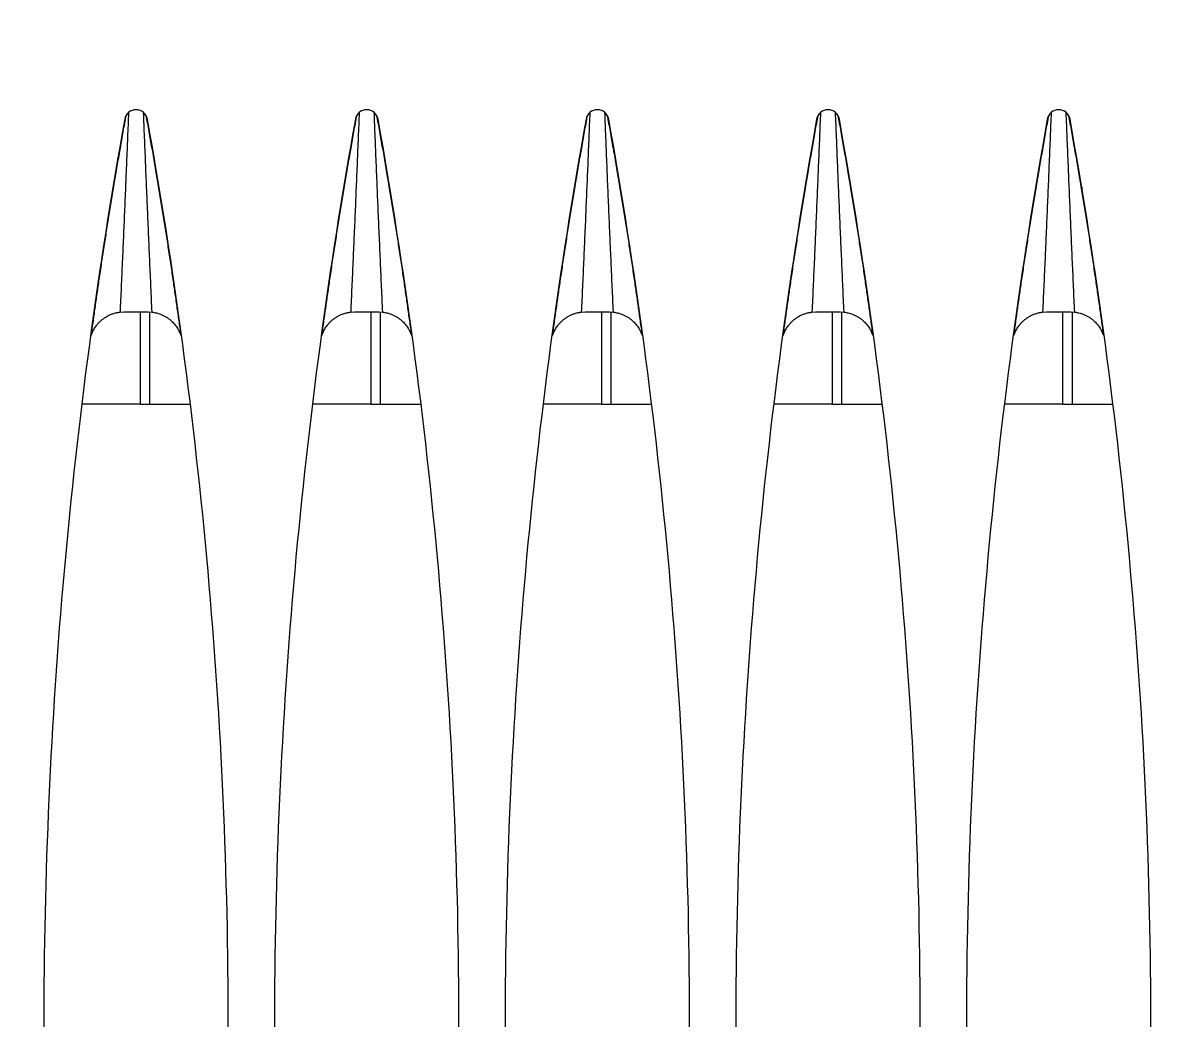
# Model space of a CAD drawing. Header units: metres. Extents: x -101133.8 to -101066.7, y -24899.3 to -24824.7.
# Drawn here: x -101102.78103 to -101102.73113, y -24837.0803 to -24837.03678 of the extents above; entities that cross this region are included whole.
import ezdxf

# ---------------------------------------------------------------- set-up
doc = ezdxf.new("R2010")
doc.units = ezdxf.units.M
doc.header["$LTSCALE"] = 0.2
doc.header["$PDSIZE"] = -5
doc.layers.add('CMT-COTATION DIVERS', color=1, linetype='Continuous')
doc.layers.add('CMT-CVC-MATERIEL', color=30, linetype='Continuous')
doc.styles.get("Standard").update_dxf_attribs({"font": 'arial.ttf'})
doc.dimstyles.get("Standard").update_dxf_attribs({"dimtxt": 0.18, "dimasz": 0.18, "dimexe": 0.18, "dimexo": 0.0625, "dimgap": 0.09, "dimtad": 0, "dimtih": 1, "dimtoh": 1, "dimdec": 4, "dimzin": 0, "dimdsep": 46, "dimtxsty": 'Standard', "dimcen": 0.09, "dimadec": 0, "dimazin": 0, "dimtfac": 1, "dimtdec": 4, "dimtofl": 0, "dimtmove": 0, "dimatfit": 3, "dimfxl": 1, "dimtolj": 1, "dimtzin": 0, "dimarcsym": 0})

# ---------------------------------------------------------------- blocks, each defined once
blk = doc.blocks.new('Cassette 600x600')
at = {"linetype": 'Continuous', "lineweight": 13}
for p, q in [((-20116.73, 232.832), (-20116.73, 235.361)), ((-20112.23, 234.73), (-20112.23, 234.764)), ((-20112.74, 233.7), (-20112.73, 233.527)), ((-20105.73, 233.702), (-20105.73, 233.736)), ((-20112.73, 232.832), (-20116.73, 232.832)), ((-20116.73, 232.832), (-20116.73, 232.421)), ((-20116.73, 232.421), (-20116.73, 230.649)), ((-20112.733, 232.421), (-20116.73, 232.421)), ((-20112.73, 232.483), (-20112.74, 232.31)), ((-20105.73, 232.274), (-20105.73, 232.308)), ((-20112.23, 231.246), (-20112.23, 231.28)), ((-20116.73, 222.832), (-20116.73, 225.361)), ((-20112.23, 224.73), (-20112.23, 224.764)), ((-20112.74, 223.7), (-20112.73, 223.527)), ((-20106.73, 223.87), (-20106.73, 223.907)), ((-20105.73, 223.702), (-20105.73, 223.736)), ((-20112.73, 222.832), (-20116.73, 222.832)), ((-20116.73, 222.832), (-20116.73, 222.421)), ((-20116.73, 222.421), (-20116.73, 220.649)), ((-20112.733, 222.421), (-20116.73, 222.421)), ((-20112.73, 222.483), (-20112.74, 222.31)), ((-20106.73, 222.103), (-20106.73, 222.14)), ((-20105.73, 222.274), (-20105.73, 222.308)), ((-20112.23, 221.246), (-20112.23, 221.28)), ((-20116.73, 212.832), (-20116.73, 215.361)), ((-20112.23, 214.73), (-20112.23, 214.764)), ((-20112.74, 213.7), (-20112.73, 213.527)), ((-20106.73, 213.87), (-20106.73, 213.907)), ((-20105.73, 213.702), (-20105.73, 213.736)), ((-20112.73, 212.832), (-20116.73, 212.832)), ((-20116.73, 212.832), (-20116.73, 212.421)), ((-20116.73, 212.421), (-20116.73, 210.649)), ((-20112.733, 212.421), (-20116.73, 212.421)), ((-20112.73, 212.483), (-20112.74, 212.31)), ((-20106.73, 212.103), (-20106.73, 212.14)), ((-20105.73, 212.274), (-20105.73, 212.308)), ((-20112.23, 211.246), (-20112.23, 211.28)), ((-20116.73, 202.832), (-20116.73, 205.361)), ((-20112.23, 204.73), (-20112.23, 204.764)), ((-20112.74, 203.7), (-20112.73, 203.527)), ((-20105.73, 203.702), (-20105.73, 203.736)), ((-20112.73, 202.832), (-20116.73, 202.832)), ((-20116.73, 202.832), (-20116.73, 202.421)), ((-20116.73, 202.421), (-20116.73, 200.649)), ((-20112.733, 202.421), (-20116.73, 202.421)), ((-20112.73, 202.483), (-20112.74, 202.31)), ((-20105.73, 202.274), (-20105.73, 202.308)), ((-20112.23, 201.246), (-20112.23, 201.28)), ((-20116.73, 192.832), (-20116.73, 195.361)), ((-20112.23, 194.73), (-20112.23, 194.764)), ((-20112.74, 193.7), (-20112.73, 193.527)), ((-20105.73, 193.702), (-20105.73, 193.736)), ((-20112.73, 192.832), (-20116.73, 192.832)), ((-20116.73, 192.832), (-20116.73, 192.421)), ((-20116.73, 192.421), (-20116.73, 190.649)), ((-20112.733, 192.421), (-20116.73, 192.421)), ((-20112.73, 192.483), (-20112.74, 192.31)), ((-20105.73, 192.274), (-20105.73, 192.308)), ((-20107.316, 192.005), (-20107.537, 192.005)), ((-20112.23, 191.246), (-20112.23, 191.28))]:
    blk.add_line(p, q, dxfattribs=at)
for centre, radius, start, end in [((-20143.73, 14.505), 222.5, 79.81251, 90), ((-20104.465, 233.005), 0.5, 280.1875, 79.8125), ((-20143.73, 451.505), 222.5, 270, 280.18749), ((-20143.73, 4.505), 222.5, 79.81251, 90), ((-20104.465, 223.005), 0.5, 280.1875, 79.8125), ((-20143.73, 441.505), 222.5, 270, 280.18749), ((-20143.73, -5.495), 222.5, 79.81251, 90), ((-20104.465, 213.005), 0.5, 280.1875, 79.8125), ((-20143.73, 431.505), 222.5, 270, 280.18749), ((-20143.73, -15.495), 222.5, 79.81251, 90), ((-20104.465, 203.005), 0.5, 280.1875, 79.8125), ((-20143.73, 421.505), 222.5, 270, 280.18749), ((-20143.73, -25.495), 222.5, 79.81251, 90), ((-20104.465, 193.005), 0.5, 280.1875, 79.8125), ((-20143.73, 411.505), 222.5, 270, 280.18749)]:
    blk.add_arc(centre, radius, start, end, dxfattribs=at)
for points, knots in [([(-20113.74, 234.945), (-20113.732, 234.942), (-20113.724, 234.939), (-20113.717, 234.936), (-20113.709, 234.934), (-20113.701, 234.931), (-20113.693, 234.928), (-20113.685, 234.925), (-20113.677, 234.921), (-20113.669, 234.918), (-20113.662, 234.916), (-20113.655, 234.913), (-20113.646, 234.909), (-20113.623, 234.9), (-20113.589, 234.884), (-20113.558, 234.869), (-20113.528, 234.854), (-20113.502, 234.84), (-20113.475, 234.824), (-20113.448, 234.808), (-20113.421, 234.791), (-20113.397, 234.775), (-20113.372, 234.759), (-20113.351, 234.744), (-20113.322, 234.722), (-20113.294, 234.7), (-20113.258, 234.67), (-20113.226, 234.642), (-20113.194, 234.614), (-20113.167, 234.586), (-20113.139, 234.557), (-20113.112, 234.528), (-20113.085, 234.497), (-20113.061, 234.468), (-20113.038, 234.439), (-20113.018, 234.412), (-20112.992, 234.375), (-20112.967, 234.338), (-20112.937, 234.29), (-20112.911, 234.244), (-20112.886, 234.197), (-20112.865, 234.153), (-20112.846, 234.109), (-20112.827, 234.064), (-20112.811, 234.02), (-20112.796, 233.971), (-20112.781, 233.922), (-20112.768, 233.868), (-20112.761, 233.833), (-20112.759, 233.82), (-20112.757, 233.81), (-20112.755, 233.799), (-20112.753, 233.789), (-20112.751, 233.777), (-20112.75, 233.766), (-20112.748, 233.755), (-20112.746, 233.744), (-20112.745, 233.733), (-20112.743, 233.722), (-20112.741, 233.711), (-20112.74, 233.7)], [0, 0, 0, 0, 1, 1, 1, 2, 2, 2, 3, 3, 3, 4, 4, 4, 5, 5, 5, 6, 6, 6, 7, 7, 7, 8, 8, 8, 9, 9, 9, 10, 10, 10, 11, 11, 11, 12, 12, 12, 13, 13, 13, 14, 14, 14, 15, 15, 15, 16, 16, 16, 17, 17, 17, 18, 18, 18, 19, 19, 19, 20, 20, 20, 20]), ([(-20113.74, 234.945), (-20113.531, 234.916), (-20113.322, 234.887), (-20113.113, 234.857), (-20112.904, 234.828), (-20112.695, 234.799), (-20112.485, 234.769), (-20112.275, 234.739), (-20112.064, 234.709), (-20111.858, 234.679), (-20111.652, 234.65), (-20111.452, 234.621), (-20111.231, 234.588), (-20111.009, 234.555), (-20110.766, 234.519), (-20110.529, 234.483), (-20110.292, 234.447), (-20110.06, 234.412), (-20109.828, 234.376), (-20109.595, 234.34), (-20109.361, 234.303), (-20109.127, 234.266), (-20108.893, 234.229), (-20108.659, 234.192), (-20108.426, 234.154), (-20108.193, 234.117), (-20107.96, 234.079), (-20107.726, 234.04), (-20107.492, 234.002), (-20107.256, 233.963), (-20107.026, 233.924), (-20106.796, 233.886), (-20106.571, 233.848), (-20106.326, 233.806), (-20106.081, 233.764), (-20105.816, 233.718), (-20105.627, 233.685), (-20105.483, 233.66), (-20105.383, 233.642), (-20105.271, 233.622), (-20105.16, 233.602), (-20105.036, 233.581), (-20104.916, 233.559), (-20104.795, 233.538), (-20104.678, 233.517), (-20104.56, 233.496), (-20104.442, 233.475), (-20104.323, 233.453), (-20104.205, 233.432)], [0, 0, 0, 0, 1, 1, 1, 2, 2, 2, 3, 3, 3, 4, 4, 4, 5, 5, 5, 6, 6, 6, 7, 7, 7, 8, 8, 8, 9, 9, 9, 10, 10, 10, 11, 11, 11, 12, 12, 12, 13, 13, 13, 14, 14, 14, 15, 15, 15, 16, 16, 16, 16]), ([(-20104.086, 233.331), (-20104.446, 233.346), (-20104.806, 233.36), (-20105.166, 233.375), (-20105.527, 233.39), (-20105.887, 233.404), (-20106.247, 233.419), (-20106.608, 233.434), (-20106.968, 233.449), (-20107.328, 233.464), (-20107.688, 233.479), (-20108.049, 233.494), (-20108.409, 233.509), (-20108.77, 233.524), (-20109.131, 233.54), (-20109.492, 233.556), (-20109.853, 233.571), (-20110.213, 233.587), (-20110.574, 233.603), (-20110.935, 233.619), (-20111.296, 233.635), (-20111.657, 233.651), (-20112.018, 233.668), (-20112.379, 233.684), (-20112.74, 233.7)], [0, 0, 0, 0, 1, 1, 1, 2, 2, 2, 3, 3, 3, 4, 4, 4, 5, 5, 5, 6, 6, 6, 7, 7, 7, 8, 8, 8, 8]), ([(-20112.73, 233.527), (-20112.73, 233.507), (-20112.73, 233.487), (-20112.73, 233.466), (-20112.73, 233.446), (-20112.73, 233.425), (-20112.73, 233.404), (-20112.73, 233.383), (-20112.73, 233.363), (-20112.73, 233.341), (-20112.73, 233.32), (-20112.73, 233.299), (-20112.73, 233.277), (-20112.73, 233.255), (-20112.73, 233.233), (-20112.73, 233.211), (-20112.73, 233.189), (-20112.73, 233.166), (-20112.73, 233.143), (-20112.73, 233.121), (-20112.73, 233.098), (-20112.73, 233.075), (-20112.73, 233.052), (-20112.73, 233.029), (-20112.73, 233.006), (-20112.73, 232.983), (-20112.73, 232.96), (-20112.73, 232.937), (-20112.73, 232.914), (-20112.73, 232.891), (-20112.73, 232.868), (-20112.73, 232.845), (-20112.73, 232.823), (-20112.73, 232.8), (-20112.73, 232.778), (-20112.73, 232.756), (-20112.73, 232.734), (-20112.73, 232.712), (-20112.73, 232.691), (-20112.73, 232.67), (-20112.73, 232.648), (-20112.73, 232.627), (-20112.73, 232.607), (-20112.73, 232.586), (-20112.73, 232.565), (-20112.73, 232.544), (-20112.73, 232.524), (-20112.73, 232.503), (-20112.73, 232.483)], [0, 0, 0, 0, 1, 1, 1, 2, 2, 2, 3, 3, 3, 4, 4, 4, 5, 5, 5, 6, 6, 6, 7, 7, 7, 8, 8, 8, 9, 9, 9, 10, 10, 10, 11, 11, 11, 12, 12, 12, 13, 13, 13, 14, 14, 14, 15, 15, 15, 16, 16, 16, 16]), ([(-20104.205, 232.578), (-20104.323, 232.557), (-20104.442, 232.536), (-20104.56, 232.515), (-20104.678, 232.493), (-20104.795, 232.473), (-20104.916, 232.451), (-20105.036, 232.43), (-20105.16, 232.408), (-20105.271, 232.388), (-20105.383, 232.368), (-20105.483, 232.351), (-20105.627, 232.325), (-20105.816, 232.292), (-20106.081, 232.246), (-20106.326, 232.204), (-20106.571, 232.163), (-20106.796, 232.125), (-20107.026, 232.086), (-20107.256, 232.048), (-20107.492, 232.008), (-20107.726, 231.97), (-20107.96, 231.931), (-20108.193, 231.894), (-20108.426, 231.856), (-20108.659, 231.818), (-20108.893, 231.781), (-20109.127, 231.744), (-20109.361, 231.707), (-20109.595, 231.67), (-20109.828, 231.634), (-20110.06, 231.598), (-20110.292, 231.563), (-20110.529, 231.527), (-20110.766, 231.491), (-20111.009, 231.455), (-20111.231, 231.422), (-20111.452, 231.39), (-20111.652, 231.361), (-20111.858, 231.331), (-20112.064, 231.301), (-20112.275, 231.271), (-20112.485, 231.241), (-20112.695, 231.212), (-20112.904, 231.182), (-20113.113, 231.153), (-20113.322, 231.124), (-20113.531, 231.094), (-20113.74, 231.065)], [0, 0, 0, 0, 1, 1, 1, 2, 2, 2, 3, 3, 3, 4, 4, 4, 5, 5, 5, 6, 6, 6, 7, 7, 7, 8, 8, 8, 9, 9, 9, 10, 10, 10, 11, 11, 11, 12, 12, 12, 13, 13, 13, 14, 14, 14, 15, 15, 15, 16, 16, 16, 16]), ([(-20112.74, 232.31), (-20112.379, 232.327), (-20112.018, 232.343), (-20111.657, 232.359), (-20111.296, 232.375), (-20110.935, 232.391), (-20110.574, 232.407), (-20110.213, 232.423), (-20109.853, 232.439), (-20109.492, 232.454), (-20109.131, 232.47), (-20108.77, 232.486), (-20108.409, 232.501), (-20108.049, 232.516), (-20107.688, 232.532), (-20107.328, 232.547), (-20106.968, 232.562), (-20106.608, 232.577), (-20106.247, 232.591), (-20105.887, 232.606), (-20105.527, 232.621), (-20105.166, 232.635), (-20104.806, 232.65), (-20104.446, 232.664), (-20104.086, 232.679)], [0, 0, 0, 0, 1, 1, 1, 2, 2, 2, 3, 3, 3, 4, 4, 4, 5, 5, 5, 6, 6, 6, 7, 7, 7, 8, 8, 8, 8]), ([(-20112.74, 232.31), (-20112.746, 232.279), (-20112.752, 232.248), (-20112.758, 232.217), (-20112.764, 232.186), (-20112.77, 232.155), (-20112.778, 232.124), (-20112.785, 232.093), (-20112.793, 232.061), (-20112.802, 232.031), (-20112.81, 232.001), (-20112.819, 231.974), (-20112.832, 231.939), (-20112.845, 231.904), (-20112.862, 231.862), (-20112.882, 231.823), (-20112.901, 231.783), (-20112.921, 231.746), (-20112.944, 231.709), (-20112.966, 231.672), (-20112.991, 231.635), (-20113.019, 231.598), (-20113.047, 231.56), (-20113.079, 231.521), (-20113.106, 231.49), (-20113.132, 231.459), (-20113.154, 231.437), (-20113.178, 231.412), (-20113.202, 231.388), (-20113.23, 231.363), (-20113.257, 231.339), (-20113.285, 231.315), (-20113.313, 231.293), (-20113.344, 231.27), (-20113.376, 231.248), (-20113.411, 231.225), (-20113.439, 231.208), (-20113.467, 231.192), (-20113.487, 231.181), (-20113.511, 231.169), (-20113.534, 231.157), (-20113.56, 231.145), (-20113.585, 231.133), (-20113.611, 231.121), (-20113.637, 231.11), (-20113.662, 231.098), (-20113.688, 231.087), (-20113.714, 231.076), (-20113.74, 231.065)], [0, 0, 0, 0, 1, 1, 1, 2, 2, 2, 3, 3, 3, 4, 4, 4, 5, 5, 5, 6, 6, 6, 7, 7, 7, 8, 8, 8, 9, 9, 9, 10, 10, 10, 11, 11, 11, 12, 12, 12, 13, 13, 13, 14, 14, 14, 15, 15, 15, 16, 16, 16, 16]), ([(-20113.74, 224.945), (-20113.732, 224.942), (-20113.724, 224.939), (-20113.717, 224.936), (-20113.709, 224.934), (-20113.701, 224.931), (-20113.693, 224.928), (-20113.685, 224.925), (-20113.677, 224.921), (-20113.669, 224.918), (-20113.662, 224.916), (-20113.655, 224.913), (-20113.646, 224.909), (-20113.623, 224.9), (-20113.589, 224.884), (-20113.558, 224.869), (-20113.528, 224.854), (-20113.502, 224.84), (-20113.475, 224.824), (-20113.448, 224.808), (-20113.421, 224.791), (-20113.397, 224.775), (-20113.372, 224.759), (-20113.351, 224.744), (-20113.322, 224.722), (-20113.294, 224.7), (-20113.258, 224.67), (-20113.226, 224.642), (-20113.194, 224.614), (-20113.167, 224.586), (-20113.139, 224.557), (-20113.112, 224.528), (-20113.085, 224.497), (-20113.061, 224.468), (-20113.038, 224.439), (-20113.018, 224.412), (-20112.992, 224.375), (-20112.967, 224.338), (-20112.937, 224.29), (-20112.911, 224.244), (-20112.886, 224.197), (-20112.865, 224.153), (-20112.846, 224.109), (-20112.827, 224.064), (-20112.811, 224.02), (-20112.796, 223.971), (-20112.781, 223.922), (-20112.768, 223.868), (-20112.761, 223.833), (-20112.759, 223.82), (-20112.757, 223.81), (-20112.755, 223.799), (-20112.753, 223.789), (-20112.751, 223.777), (-20112.75, 223.766), (-20112.748, 223.755), (-20112.746, 223.744), (-20112.745, 223.733), (-20112.743, 223.722), (-20112.741, 223.711), (-20112.74, 223.7)], [0, 0, 0, 0, 1, 1, 1, 2, 2, 2, 3, 3, 3, 4, 4, 4, 5, 5, 5, 6, 6, 6, 7, 7, 7, 8, 8, 8, 9, 9, 9, 10, 10, 10, 11, 11, 11, 12, 12, 12, 13, 13, 13, 14, 14, 14, 15, 15, 15, 16, 16, 16, 17, 17, 17, 18, 18, 18, 19, 19, 19, 20, 20, 20, 20]), ([(-20113.74, 224.945), (-20113.531, 224.916), (-20113.322, 224.887), (-20113.113, 224.857), (-20112.904, 224.828), (-20112.695, 224.799), (-20112.485, 224.769), (-20112.275, 224.739), (-20112.064, 224.709), (-20111.858, 224.679), (-20111.652, 224.65), (-20111.452, 224.621), (-20111.231, 224.588), (-20111.009, 224.555), (-20110.766, 224.519), (-20110.529, 224.483), (-20110.292, 224.447), (-20110.06, 224.412), (-20109.828, 224.376), (-20109.595, 224.34), (-20109.361, 224.303), (-20109.127, 224.266), (-20108.893, 224.229), (-20108.659, 224.192), (-20108.426, 224.154), (-20108.193, 224.117), (-20107.96, 224.079), (-20107.726, 224.04), (-20107.492, 224.002), (-20107.256, 223.963), (-20107.026, 223.924), (-20106.796, 223.886), (-20106.571, 223.848), (-20106.326, 223.806), (-20106.081, 223.764), (-20105.816, 223.718), (-20105.627, 223.685), (-20105.483, 223.66), (-20105.383, 223.642), (-20105.271, 223.622), (-20105.16, 223.602), (-20105.036, 223.581), (-20104.916, 223.559), (-20104.795, 223.538), (-20104.678, 223.517), (-20104.56, 223.496), (-20104.442, 223.475), (-20104.323, 223.453), (-20104.205, 223.432)], [0, 0, 0, 0, 1, 1, 1, 2, 2, 2, 3, 3, 3, 4, 4, 4, 5, 5, 5, 6, 6, 6, 7, 7, 7, 8, 8, 8, 9, 9, 9, 10, 10, 10, 11, 11, 11, 12, 12, 12, 13, 13, 13, 14, 14, 14, 15, 15, 15, 16, 16, 16, 16]), ([(-20104.086, 223.331), (-20104.446, 223.346), (-20104.806, 223.36), (-20105.166, 223.375), (-20105.527, 223.39), (-20105.887, 223.404), (-20106.247, 223.419), (-20106.608, 223.434), (-20106.968, 223.449), (-20107.328, 223.464), (-20107.688, 223.479), (-20108.049, 223.494), (-20108.409, 223.509), (-20108.77, 223.524), (-20109.131, 223.54), (-20109.492, 223.556), (-20109.853, 223.571), (-20110.213, 223.587), (-20110.574, 223.603), (-20110.935, 223.619), (-20111.296, 223.635), (-20111.657, 223.651), (-20112.018, 223.668), (-20112.379, 223.684), (-20112.74, 223.7)], [0, 0, 0, 0, 1, 1, 1, 2, 2, 2, 3, 3, 3, 4, 4, 4, 5, 5, 5, 6, 6, 6, 7, 7, 7, 8, 8, 8, 8]), ([(-20112.73, 223.527), (-20112.73, 223.507), (-20112.73, 223.487), (-20112.73, 223.466), (-20112.73, 223.446), (-20112.73, 223.425), (-20112.73, 223.404), (-20112.73, 223.383), (-20112.73, 223.363), (-20112.73, 223.341), (-20112.73, 223.32), (-20112.73, 223.299), (-20112.73, 223.277), (-20112.73, 223.255), (-20112.73, 223.233), (-20112.73, 223.211), (-20112.73, 223.189), (-20112.73, 223.166), (-20112.73, 223.143), (-20112.73, 223.121), (-20112.73, 223.098), (-20112.73, 223.075), (-20112.73, 223.052), (-20112.73, 223.029), (-20112.73, 223.006), (-20112.73, 222.983), (-20112.73, 222.96), (-20112.73, 222.937), (-20112.73, 222.914), (-20112.73, 222.891), (-20112.73, 222.868), (-20112.73, 222.845), (-20112.73, 222.823), (-20112.73, 222.8), (-20112.73, 222.778), (-20112.73, 222.756), (-20112.73, 222.734), (-20112.73, 222.712), (-20112.73, 222.691), (-20112.73, 222.67), (-20112.73, 222.648), (-20112.73, 222.627), (-20112.73, 222.607), (-20112.73, 222.586), (-20112.73, 222.565), (-20112.73, 222.544), (-20112.73, 222.524), (-20112.73, 222.503), (-20112.73, 222.483)], [0, 0, 0, 0, 1, 1, 1, 2, 2, 2, 3, 3, 3, 4, 4, 4, 5, 5, 5, 6, 6, 6, 7, 7, 7, 8, 8, 8, 9, 9, 9, 10, 10, 10, 11, 11, 11, 12, 12, 12, 13, 13, 13, 14, 14, 14, 15, 15, 15, 16, 16, 16, 16]), ([(-20104.205, 222.578), (-20104.323, 222.557), (-20104.442, 222.536), (-20104.56, 222.515), (-20104.678, 222.493), (-20104.795, 222.473), (-20104.916, 222.451), (-20105.036, 222.43), (-20105.16, 222.408), (-20105.271, 222.388), (-20105.383, 222.368), (-20105.483, 222.351), (-20105.627, 222.325), (-20105.816, 222.292), (-20106.081, 222.246), (-20106.326, 222.204), (-20106.571, 222.163), (-20106.796, 222.125), (-20107.026, 222.086), (-20107.256, 222.048), (-20107.492, 222.008), (-20107.726, 221.97), (-20107.96, 221.931), (-20108.193, 221.894), (-20108.426, 221.856), (-20108.659, 221.818), (-20108.893, 221.781), (-20109.127, 221.744), (-20109.361, 221.707), (-20109.595, 221.67), (-20109.828, 221.634), (-20110.06, 221.598), (-20110.292, 221.563), (-20110.529, 221.527), (-20110.766, 221.491), (-20111.009, 221.455), (-20111.231, 221.422), (-20111.452, 221.39), (-20111.652, 221.361), (-20111.858, 221.331), (-20112.064, 221.301), (-20112.275, 221.271), (-20112.485, 221.241), (-20112.695, 221.212), (-20112.904, 221.182), (-20113.113, 221.153), (-20113.322, 221.124), (-20113.531, 221.094), (-20113.74, 221.065)], [0, 0, 0, 0, 1, 1, 1, 2, 2, 2, 3, 3, 3, 4, 4, 4, 5, 5, 5, 6, 6, 6, 7, 7, 7, 8, 8, 8, 9, 9, 9, 10, 10, 10, 11, 11, 11, 12, 12, 12, 13, 13, 13, 14, 14, 14, 15, 15, 15, 16, 16, 16, 16]), ([(-20112.74, 222.31), (-20112.379, 222.327), (-20112.018, 222.343), (-20111.657, 222.359), (-20111.296, 222.375), (-20110.935, 222.391), (-20110.574, 222.407), (-20110.213, 222.423), (-20109.853, 222.439), (-20109.492, 222.454), (-20109.131, 222.47), (-20108.77, 222.486), (-20108.409, 222.501), (-20108.049, 222.516), (-20107.688, 222.532), (-20107.328, 222.547), (-20106.968, 222.562), (-20106.608, 222.577), (-20106.247, 222.591), (-20105.887, 222.606), (-20105.527, 222.621), (-20105.166, 222.635), (-20104.806, 222.65), (-20104.446, 222.664), (-20104.086, 222.679)], [0, 0, 0, 0, 1, 1, 1, 2, 2, 2, 3, 3, 3, 4, 4, 4, 5, 5, 5, 6, 6, 6, 7, 7, 7, 8, 8, 8, 8]), ([(-20112.74, 222.31), (-20112.746, 222.279), (-20112.752, 222.248), (-20112.758, 222.217), (-20112.764, 222.186), (-20112.77, 222.155), (-20112.778, 222.124), (-20112.785, 222.093), (-20112.793, 222.061), (-20112.802, 222.031), (-20112.81, 222.001), (-20112.819, 221.974), (-20112.832, 221.939), (-20112.845, 221.904), (-20112.862, 221.862), (-20112.882, 221.823), (-20112.901, 221.783), (-20112.921, 221.746), (-20112.944, 221.709), (-20112.966, 221.672), (-20112.991, 221.635), (-20113.019, 221.598), (-20113.047, 221.56), (-20113.079, 221.521), (-20113.106, 221.49), (-20113.132, 221.459), (-20113.154, 221.437), (-20113.178, 221.412), (-20113.202, 221.388), (-20113.23, 221.363), (-20113.257, 221.339), (-20113.285, 221.315), (-20113.313, 221.293), (-20113.344, 221.27), (-20113.376, 221.248), (-20113.411, 221.225), (-20113.439, 221.208), (-20113.467, 221.192), (-20113.487, 221.181), (-20113.511, 221.169), (-20113.534, 221.157), (-20113.56, 221.145), (-20113.585, 221.133), (-20113.611, 221.121), (-20113.637, 221.11), (-20113.662, 221.098), (-20113.688, 221.087), (-20113.714, 221.076), (-20113.74, 221.065)], [0, 0, 0, 0, 1, 1, 1, 2, 2, 2, 3, 3, 3, 4, 4, 4, 5, 5, 5, 6, 6, 6, 7, 7, 7, 8, 8, 8, 9, 9, 9, 10, 10, 10, 11, 11, 11, 12, 12, 12, 13, 13, 13, 14, 14, 14, 15, 15, 15, 16, 16, 16, 16]), ([(-20113.74, 214.945), (-20113.531, 214.916), (-20113.322, 214.887), (-20113.113, 214.857), (-20112.904, 214.828), (-20112.695, 214.799), (-20112.485, 214.769), (-20112.275, 214.739), (-20112.064, 214.709), (-20111.858, 214.679), (-20111.652, 214.65), (-20111.452, 214.621), (-20111.231, 214.588), (-20111.009, 214.555), (-20110.766, 214.519), (-20110.529, 214.483), (-20110.292, 214.447), (-20110.06, 214.412), (-20109.828, 214.376), (-20109.595, 214.34), (-20109.361, 214.303), (-20109.127, 214.266), (-20108.893, 214.229), (-20108.659, 214.192), (-20108.426, 214.154), (-20108.193, 214.117), (-20107.96, 214.079), (-20107.726, 214.04), (-20107.492, 214.002), (-20107.256, 213.963), (-20107.026, 213.924), (-20106.796, 213.886), (-20106.571, 213.848), (-20106.326, 213.806), (-20106.081, 213.764), (-20105.816, 213.718), (-20105.627, 213.685), (-20105.483, 213.66), (-20105.383, 213.642), (-20105.271, 213.622), (-20105.16, 213.602), (-20105.036, 213.581), (-20104.916, 213.559), (-20104.795, 213.538), (-20104.678, 213.517), (-20104.56, 213.496), (-20104.442, 213.475), (-20104.323, 213.453), (-20104.205, 213.432)], [0, 0, 0, 0, 1, 1, 1, 2, 2, 2, 3, 3, 3, 4, 4, 4, 5, 5, 5, 6, 6, 6, 7, 7, 7, 8, 8, 8, 9, 9, 9, 10, 10, 10, 11, 11, 11, 12, 12, 12, 13, 13, 13, 14, 14, 14, 15, 15, 15, 16, 16, 16, 16]), ([(-20113.74, 214.945), (-20113.732, 214.942), (-20113.724, 214.939), (-20113.717, 214.936), (-20113.709, 214.934), (-20113.701, 214.931), (-20113.693, 214.928), (-20113.685, 214.925), (-20113.677, 214.921), (-20113.669, 214.918), (-20113.662, 214.916), (-20113.655, 214.913), (-20113.646, 214.909), (-20113.623, 214.9), (-20113.589, 214.884), (-20113.558, 214.869), (-20113.528, 214.854), (-20113.502, 214.84), (-20113.475, 214.824), (-20113.448, 214.808), (-20113.421, 214.791), (-20113.397, 214.775), (-20113.372, 214.759), (-20113.351, 214.744), (-20113.322, 214.722), (-20113.294, 214.7), (-20113.258, 214.67), (-20113.226, 214.642), (-20113.194, 214.614), (-20113.167, 214.586), (-20113.139, 214.557), (-20113.112, 214.528), (-20113.085, 214.497), (-20113.061, 214.468), (-20113.038, 214.439), (-20113.018, 214.412), (-20112.992, 214.375), (-20112.967, 214.338), (-20112.937, 214.29), (-20112.911, 214.244), (-20112.886, 214.197), (-20112.865, 214.153), (-20112.846, 214.109), (-20112.827, 214.064), (-20112.811, 214.02), (-20112.796, 213.971), (-20112.781, 213.922), (-20112.768, 213.868), (-20112.761, 213.833), (-20112.759, 213.82), (-20112.757, 213.81), (-20112.755, 213.799), (-20112.753, 213.789), (-20112.751, 213.777), (-20112.75, 213.766), (-20112.748, 213.755), (-20112.746, 213.744), (-20112.745, 213.733), (-20112.743, 213.722), (-20112.741, 213.711), (-20112.74, 213.7)], [0, 0, 0, 0, 1, 1, 1, 2, 2, 2, 3, 3, 3, 4, 4, 4, 5, 5, 5, 6, 6, 6, 7, 7, 7, 8, 8, 8, 9, 9, 9, 10, 10, 10, 11, 11, 11, 12, 12, 12, 13, 13, 13, 14, 14, 14, 15, 15, 15, 16, 16, 16, 17, 17, 17, 18, 18, 18, 19, 19, 19, 20, 20, 20, 20]), ([(-20104.086, 213.331), (-20104.446, 213.346), (-20104.806, 213.36), (-20105.166, 213.375), (-20105.527, 213.39), (-20105.887, 213.404), (-20106.247, 213.419), (-20106.608, 213.434), (-20106.968, 213.449), (-20107.328, 213.464), (-20107.688, 213.479), (-20108.049, 213.494), (-20108.409, 213.509), (-20108.77, 213.524), (-20109.131, 213.54), (-20109.492, 213.556), (-20109.853, 213.571), (-20110.213, 213.587), (-20110.574, 213.603), (-20110.935, 213.619), (-20111.296, 213.635), (-20111.657, 213.651), (-20112.018, 213.668), (-20112.379, 213.684), (-20112.74, 213.7)], [0, 0, 0, 0, 1, 1, 1, 2, 2, 2, 3, 3, 3, 4, 4, 4, 5, 5, 5, 6, 6, 6, 7, 7, 7, 8, 8, 8, 8]), ([(-20112.73, 213.527), (-20112.73, 213.507), (-20112.73, 213.487), (-20112.73, 213.466), (-20112.73, 213.446), (-20112.73, 213.425), (-20112.73, 213.404), (-20112.73, 213.383), (-20112.73, 213.363), (-20112.73, 213.341), (-20112.73, 213.32), (-20112.73, 213.299), (-20112.73, 213.277), (-20112.73, 213.255), (-20112.73, 213.233), (-20112.73, 213.211), (-20112.73, 213.189), (-20112.73, 213.166), (-20112.73, 213.143), (-20112.73, 213.121), (-20112.73, 213.098), (-20112.73, 213.075), (-20112.73, 213.052), (-20112.73, 213.029), (-20112.73, 213.006), (-20112.73, 212.983), (-20112.73, 212.96), (-20112.73, 212.937), (-20112.73, 212.914), (-20112.73, 212.891), (-20112.73, 212.868), (-20112.73, 212.845), (-20112.73, 212.823), (-20112.73, 212.8), (-20112.73, 212.778), (-20112.73, 212.756), (-20112.73, 212.734), (-20112.73, 212.712), (-20112.73, 212.691), (-20112.73, 212.67), (-20112.73, 212.648), (-20112.73, 212.627), (-20112.73, 212.607), (-20112.73, 212.586), (-20112.73, 212.565), (-20112.73, 212.544), (-20112.73, 212.524), (-20112.73, 212.503), (-20112.73, 212.483)], [0, 0, 0, 0, 1, 1, 1, 2, 2, 2, 3, 3, 3, 4, 4, 4, 5, 5, 5, 6, 6, 6, 7, 7, 7, 8, 8, 8, 9, 9, 9, 10, 10, 10, 11, 11, 11, 12, 12, 12, 13, 13, 13, 14, 14, 14, 15, 15, 15, 16, 16, 16, 16]), ([(-20104.205, 212.578), (-20104.323, 212.557), (-20104.442, 212.536), (-20104.56, 212.515), (-20104.678, 212.493), (-20104.795, 212.473), (-20104.916, 212.451), (-20105.036, 212.43), (-20105.16, 212.408), (-20105.271, 212.388), (-20105.383, 212.368), (-20105.483, 212.351), (-20105.627, 212.325), (-20105.816, 212.292), (-20106.081, 212.246), (-20106.326, 212.204), (-20106.571, 212.163), (-20106.796, 212.125), (-20107.026, 212.086), (-20107.256, 212.048), (-20107.492, 212.008), (-20107.726, 211.97), (-20107.96, 211.931), (-20108.193, 211.894), (-20108.426, 211.856), (-20108.659, 211.818), (-20108.893, 211.781), (-20109.127, 211.744), (-20109.361, 211.707), (-20109.595, 211.67), (-20109.828, 211.634), (-20110.06, 211.598), (-20110.292, 211.563), (-20110.529, 211.527), (-20110.766, 211.491), (-20111.009, 211.455), (-20111.231, 211.422), (-20111.452, 211.39), (-20111.652, 211.361), (-20111.858, 211.331), (-20112.064, 211.301), (-20112.275, 211.271), (-20112.485, 211.241), (-20112.695, 211.212), (-20112.904, 211.182), (-20113.113, 211.153), (-20113.322, 211.124), (-20113.531, 211.094), (-20113.74, 211.065)], [0, 0, 0, 0, 1, 1, 1, 2, 2, 2, 3, 3, 3, 4, 4, 4, 5, 5, 5, 6, 6, 6, 7, 7, 7, 8, 8, 8, 9, 9, 9, 10, 10, 10, 11, 11, 11, 12, 12, 12, 13, 13, 13, 14, 14, 14, 15, 15, 15, 16, 16, 16, 16]), ([(-20112.74, 212.31), (-20112.379, 212.327), (-20112.018, 212.343), (-20111.657, 212.359), (-20111.296, 212.375), (-20110.935, 212.391), (-20110.574, 212.407), (-20110.213, 212.423), (-20109.853, 212.439), (-20109.492, 212.454), (-20109.131, 212.47), (-20108.77, 212.486), (-20108.409, 212.501), (-20108.049, 212.516), (-20107.688, 212.532), (-20107.328, 212.547), (-20106.968, 212.562), (-20106.608, 212.576), (-20106.247, 212.591), (-20105.887, 212.606), (-20105.527, 212.621), (-20105.166, 212.635), (-20104.806, 212.65), (-20104.446, 212.664), (-20104.086, 212.679)], [0, 0, 0, 0, 1, 1, 1, 2, 2, 2, 3, 3, 3, 4, 4, 4, 5, 5, 5, 6, 6, 6, 7, 7, 7, 8, 8, 8, 8]), ([(-20112.74, 212.31), (-20112.746, 212.279), (-20112.752, 212.248), (-20112.758, 212.217), (-20112.764, 212.186), (-20112.77, 212.155), (-20112.778, 212.124), (-20112.785, 212.093), (-20112.793, 212.061), (-20112.802, 212.031), (-20112.81, 212.001), (-20112.819, 211.974), (-20112.832, 211.939), (-20112.845, 211.904), (-20112.862, 211.862), (-20112.882, 211.823), (-20112.901, 211.783), (-20112.921, 211.746), (-20112.944, 211.709), (-20112.966, 211.672), (-20112.991, 211.635), (-20113.019, 211.598), (-20113.047, 211.56), (-20113.079, 211.521), (-20113.106, 211.49), (-20113.132, 211.459), (-20113.154, 211.437), (-20113.178, 211.412), (-20113.202, 211.388), (-20113.23, 211.363), (-20113.257, 211.339), (-20113.285, 211.315), (-20113.313, 211.293), (-20113.344, 211.27), (-20113.376, 211.248), (-20113.411, 211.225), (-20113.439, 211.208), (-20113.467, 211.192), (-20113.487, 211.181), (-20113.511, 211.169), (-20113.534, 211.157), (-20113.56, 211.145), (-20113.585, 211.133), (-20113.611, 211.121), (-20113.637, 211.11), (-20113.662, 211.098), (-20113.688, 211.087), (-20113.714, 211.076), (-20113.74, 211.065)], [0, 0, 0, 0, 1, 1, 1, 2, 2, 2, 3, 3, 3, 4, 4, 4, 5, 5, 5, 6, 6, 6, 7, 7, 7, 8, 8, 8, 9, 9, 9, 10, 10, 10, 11, 11, 11, 12, 12, 12, 13, 13, 13, 14, 14, 14, 15, 15, 15, 16, 16, 16, 16]), ([(-20113.74, 204.945), (-20113.732, 204.942), (-20113.724, 204.939), (-20113.717, 204.936), (-20113.709, 204.934), (-20113.701, 204.931), (-20113.693, 204.928), (-20113.685, 204.925), (-20113.677, 204.921), (-20113.669, 204.918), (-20113.662, 204.916), (-20113.655, 204.913), (-20113.646, 204.909), (-20113.623, 204.9), (-20113.589, 204.884), (-20113.558, 204.869), (-20113.528, 204.854), (-20113.502, 204.84), (-20113.475, 204.824), (-20113.448, 204.808), (-20113.421, 204.791), (-20113.397, 204.775), (-20113.372, 204.759), (-20113.351, 204.744), (-20113.322, 204.722), (-20113.294, 204.7), (-20113.258, 204.67), (-20113.226, 204.642), (-20113.194, 204.614), (-20113.167, 204.586), (-20113.139, 204.557), (-20113.112, 204.528), (-20113.085, 204.497), (-20113.061, 204.468), (-20113.038, 204.439), (-20113.018, 204.412), (-20112.992, 204.375), (-20112.967, 204.338), (-20112.937, 204.29), (-20112.911, 204.244), (-20112.886, 204.197), (-20112.865, 204.153), (-20112.846, 204.109), (-20112.827, 204.064), (-20112.811, 204.02), (-20112.796, 203.971), (-20112.781, 203.922), (-20112.768, 203.868), (-20112.761, 203.833), (-20112.759, 203.82), (-20112.757, 203.81), (-20112.755, 203.799), (-20112.753, 203.789), (-20112.751, 203.777), (-20112.75, 203.766), (-20112.748, 203.755), (-20112.746, 203.744), (-20112.745, 203.733), (-20112.743, 203.722), (-20112.741, 203.711), (-20112.74, 203.7)], [0, 0, 0, 0, 1, 1, 1, 2, 2, 2, 3, 3, 3, 4, 4, 4, 5, 5, 5, 6, 6, 6, 7, 7, 7, 8, 8, 8, 9, 9, 9, 10, 10, 10, 11, 11, 11, 12, 12, 12, 13, 13, 13, 14, 14, 14, 15, 15, 15, 16, 16, 16, 17, 17, 17, 18, 18, 18, 19, 19, 19, 20, 20, 20, 20]), ([(-20113.74, 204.945), (-20113.531, 204.916), (-20113.322, 204.887), (-20113.113, 204.857), (-20112.904, 204.828), (-20112.695, 204.799), (-20112.485, 204.769), (-20112.275, 204.739), (-20112.064, 204.709), (-20111.858, 204.679), (-20111.652, 204.65), (-20111.452, 204.621), (-20111.231, 204.588), (-20111.009, 204.555), (-20110.766, 204.519), (-20110.529, 204.483), (-20110.292, 204.447), (-20110.06, 204.412), (-20109.828, 204.376), (-20109.595, 204.34), (-20109.361, 204.303), (-20109.127, 204.266), (-20108.893, 204.229), (-20108.659, 204.192), (-20108.426, 204.154), (-20108.193, 204.117), (-20107.96, 204.079), (-20107.726, 204.04), (-20107.492, 204.002), (-20107.256, 203.963), (-20107.026, 203.924), (-20106.796, 203.886), (-20106.571, 203.848), (-20106.326, 203.806), (-20106.081, 203.764), (-20105.816, 203.718), (-20105.627, 203.685), (-20105.483, 203.66), (-20105.383, 203.642), (-20105.271, 203.622), (-20105.16, 203.602), (-20105.036, 203.581), (-20104.916, 203.559), (-20104.795, 203.538), (-20104.678, 203.517), (-20104.56, 203.496), (-20104.442, 203.475), (-20104.323, 203.453), (-20104.205, 203.432)], [0, 0, 0, 0, 1, 1, 1, 2, 2, 2, 3, 3, 3, 4, 4, 4, 5, 5, 5, 6, 6, 6, 7, 7, 7, 8, 8, 8, 9, 9, 9, 10, 10, 10, 11, 11, 11, 12, 12, 12, 13, 13, 13, 14, 14, 14, 15, 15, 15, 16, 16, 16, 16]), ([(-20104.086, 203.331), (-20104.446, 203.346), (-20104.806, 203.36), (-20105.166, 203.375), (-20105.527, 203.39), (-20105.887, 203.404), (-20106.247, 203.419), (-20106.608, 203.434), (-20106.968, 203.449), (-20107.328, 203.464), (-20107.688, 203.479), (-20108.049, 203.494), (-20108.409, 203.509), (-20108.77, 203.524), (-20109.131, 203.54), (-20109.492, 203.556), (-20109.853, 203.571), (-20110.213, 203.587), (-20110.574, 203.603), (-20110.935, 203.619), (-20111.296, 203.635), (-20111.657, 203.651), (-20112.018, 203.668), (-20112.379, 203.684), (-20112.74, 203.7)], [0, 0, 0, 0, 1, 1, 1, 2, 2, 2, 3, 3, 3, 4, 4, 4, 5, 5, 5, 6, 6, 6, 7, 7, 7, 8, 8, 8, 8]), ([(-20112.73, 203.527), (-20112.73, 203.507), (-20112.73, 203.487), (-20112.73, 203.466), (-20112.73, 203.446), (-20112.73, 203.425), (-20112.73, 203.404), (-20112.73, 203.383), (-20112.73, 203.363), (-20112.73, 203.341), (-20112.73, 203.32), (-20112.73, 203.299), (-20112.73, 203.277), (-20112.73, 203.255), (-20112.73, 203.233), (-20112.73, 203.211), (-20112.73, 203.189), (-20112.73, 203.166), (-20112.73, 203.143), (-20112.73, 203.121), (-20112.73, 203.098), (-20112.73, 203.075), (-20112.73, 203.052), (-20112.73, 203.029), (-20112.73, 203.006), (-20112.73, 202.983), (-20112.73, 202.96), (-20112.73, 202.937), (-20112.73, 202.914), (-20112.73, 202.891), (-20112.73, 202.868), (-20112.73, 202.845), (-20112.73, 202.823), (-20112.73, 202.8), (-20112.73, 202.778), (-20112.73, 202.756), (-20112.73, 202.734), (-20112.73, 202.712), (-20112.73, 202.691), (-20112.73, 202.67), (-20112.73, 202.648), (-20112.73, 202.627), (-20112.73, 202.607), (-20112.73, 202.586), (-20112.73, 202.565), (-20112.73, 202.544), (-20112.73, 202.524), (-20112.73, 202.503), (-20112.73, 202.483)], [0, 0, 0, 0, 1, 1, 1, 2, 2, 2, 3, 3, 3, 4, 4, 4, 5, 5, 5, 6, 6, 6, 7, 7, 7, 8, 8, 8, 9, 9, 9, 10, 10, 10, 11, 11, 11, 12, 12, 12, 13, 13, 13, 14, 14, 14, 15, 15, 15, 16, 16, 16, 16]), ([(-20112.74, 202.31), (-20112.379, 202.327), (-20112.018, 202.343), (-20111.657, 202.359), (-20111.296, 202.375), (-20110.935, 202.391), (-20110.574, 202.407), (-20110.213, 202.423), (-20109.853, 202.439), (-20109.492, 202.454), (-20109.131, 202.47), (-20108.77, 202.486), (-20108.409, 202.501), (-20108.049, 202.516), (-20107.688, 202.532), (-20107.328, 202.547), (-20106.968, 202.562), (-20106.608, 202.577), (-20106.247, 202.591), (-20105.887, 202.606), (-20105.527, 202.621), (-20105.166, 202.635), (-20104.806, 202.65), (-20104.446, 202.664), (-20104.086, 202.679)], [0, 0, 0, 0, 1, 1, 1, 2, 2, 2, 3, 3, 3, 4, 4, 4, 5, 5, 5, 6, 6, 6, 7, 7, 7, 8, 8, 8, 8]), ([(-20104.205, 202.578), (-20104.323, 202.557), (-20104.442, 202.536), (-20104.56, 202.515), (-20104.678, 202.493), (-20104.795, 202.473), (-20104.916, 202.451), (-20105.036, 202.43), (-20105.16, 202.408), (-20105.271, 202.388), (-20105.383, 202.368), (-20105.483, 202.351), (-20105.627, 202.325), (-20105.816, 202.292), (-20106.081, 202.246), (-20106.326, 202.204), (-20106.571, 202.163), (-20106.796, 202.125), (-20107.026, 202.086), (-20107.256, 202.048), (-20107.492, 202.008), (-20107.726, 201.97), (-20107.96, 201.931), (-20108.193, 201.894), (-20108.426, 201.856), (-20108.659, 201.818), (-20108.893, 201.781), (-20109.127, 201.744), (-20109.361, 201.707), (-20109.595, 201.67), (-20109.828, 201.634), (-20110.06, 201.598), (-20110.292, 201.563), (-20110.529, 201.527), (-20110.766, 201.491), (-20111.009, 201.455), (-20111.231, 201.422), (-20111.452, 201.39), (-20111.652, 201.361), (-20111.858, 201.331), (-20112.064, 201.301), (-20112.275, 201.271), (-20112.485, 201.241), (-20112.695, 201.212), (-20112.904, 201.182), (-20113.113, 201.153), (-20113.322, 201.124), (-20113.531, 201.094), (-20113.74, 201.065)], [0, 0, 0, 0, 1, 1, 1, 2, 2, 2, 3, 3, 3, 4, 4, 4, 5, 5, 5, 6, 6, 6, 7, 7, 7, 8, 8, 8, 9, 9, 9, 10, 10, 10, 11, 11, 11, 12, 12, 12, 13, 13, 13, 14, 14, 14, 15, 15, 15, 16, 16, 16, 16]), ([(-20112.74, 202.31), (-20112.746, 202.279), (-20112.752, 202.248), (-20112.758, 202.217), (-20112.764, 202.186), (-20112.77, 202.155), (-20112.778, 202.124), (-20112.785, 202.093), (-20112.793, 202.061), (-20112.802, 202.031), (-20112.81, 202.001), (-20112.819, 201.974), (-20112.832, 201.939), (-20112.845, 201.904), (-20112.862, 201.862), (-20112.882, 201.823), (-20112.901, 201.783), (-20112.921, 201.746), (-20112.944, 201.709), (-20112.966, 201.672), (-20112.991, 201.635), (-20113.019, 201.598), (-20113.047, 201.56), (-20113.079, 201.521), (-20113.106, 201.49), (-20113.132, 201.459), (-20113.154, 201.437), (-20113.178, 201.412), (-20113.202, 201.388), (-20113.23, 201.363), (-20113.257, 201.339), (-20113.285, 201.315), (-20113.313, 201.293), (-20113.344, 201.27), (-20113.376, 201.248), (-20113.411, 201.225), (-20113.439, 201.208), (-20113.467, 201.192), (-20113.487, 201.181), (-20113.511, 201.169), (-20113.534, 201.157), (-20113.56, 201.145), (-20113.585, 201.133), (-20113.611, 201.121), (-20113.637, 201.11), (-20113.662, 201.098), (-20113.688, 201.087), (-20113.714, 201.076), (-20113.74, 201.065)], [0, 0, 0, 0, 1, 1, 1, 2, 2, 2, 3, 3, 3, 4, 4, 4, 5, 5, 5, 6, 6, 6, 7, 7, 7, 8, 8, 8, 9, 9, 9, 10, 10, 10, 11, 11, 11, 12, 12, 12, 13, 13, 13, 14, 14, 14, 15, 15, 15, 16, 16, 16, 16]), ([(-20113.74, 194.945), (-20113.732, 194.942), (-20113.724, 194.939), (-20113.717, 194.936), (-20113.709, 194.934), (-20113.701, 194.931), (-20113.693, 194.928), (-20113.685, 194.925), (-20113.677, 194.921), (-20113.669, 194.918), (-20113.662, 194.916), (-20113.655, 194.913), (-20113.646, 194.909), (-20113.623, 194.9), (-20113.589, 194.884), (-20113.558, 194.869), (-20113.528, 194.854), (-20113.502, 194.84), (-20113.475, 194.824), (-20113.448, 194.808), (-20113.421, 194.791), (-20113.397, 194.775), (-20113.372, 194.759), (-20113.351, 194.744), (-20113.322, 194.722), (-20113.294, 194.7), (-20113.258, 194.67), (-20113.226, 194.642), (-20113.194, 194.614), (-20113.167, 194.586), (-20113.139, 194.557), (-20113.112, 194.528), (-20113.085, 194.497), (-20113.061, 194.468), (-20113.038, 194.439), (-20113.018, 194.412), (-20112.992, 194.375), (-20112.967, 194.338), (-20112.937, 194.29), (-20112.911, 194.244), (-20112.886, 194.197), (-20112.865, 194.153), (-20112.846, 194.109), (-20112.827, 194.064), (-20112.811, 194.02), (-20112.796, 193.971), (-20112.781, 193.922), (-20112.768, 193.868), (-20112.761, 193.833), (-20112.759, 193.82), (-20112.757, 193.81), (-20112.755, 193.799), (-20112.753, 193.789), (-20112.751, 193.777), (-20112.75, 193.766), (-20112.748, 193.755), (-20112.746, 193.744), (-20112.745, 193.733), (-20112.743, 193.722), (-20112.741, 193.711), (-20112.74, 193.7)], [0, 0, 0, 0, 1, 1, 1, 2, 2, 2, 3, 3, 3, 4, 4, 4, 5, 5, 5, 6, 6, 6, 7, 7, 7, 8, 8, 8, 9, 9, 9, 10, 10, 10, 11, 11, 11, 12, 12, 12, 13, 13, 13, 14, 14, 14, 15, 15, 15, 16, 16, 16, 17, 17, 17, 18, 18, 18, 19, 19, 19, 20, 20, 20, 20]), ([(-20113.74, 194.945), (-20113.531, 194.916), (-20113.322, 194.887), (-20113.113, 194.857), (-20112.904, 194.828), (-20112.695, 194.799), (-20112.485, 194.769), (-20112.275, 194.739), (-20112.064, 194.709), (-20111.858, 194.679), (-20111.652, 194.65), (-20111.452, 194.621), (-20111.231, 194.588), (-20111.009, 194.555), (-20110.766, 194.519), (-20110.529, 194.483), (-20110.292, 194.447), (-20110.06, 194.412), (-20109.828, 194.376), (-20109.595, 194.34), (-20109.361, 194.303), (-20109.127, 194.266), (-20108.893, 194.229), (-20108.659, 194.192), (-20108.426, 194.154), (-20108.193, 194.117), (-20107.96, 194.079), (-20107.726, 194.04), (-20107.492, 194.002), (-20107.256, 193.963), (-20107.026, 193.924), (-20106.796, 193.886), (-20106.571, 193.848), (-20106.326, 193.806), (-20106.081, 193.764), (-20105.816, 193.718), (-20105.627, 193.685), (-20105.483, 193.66), (-20105.383, 193.642), (-20105.271, 193.622), (-20105.16, 193.602), (-20105.036, 193.581), (-20104.916, 193.559), (-20104.795, 193.538), (-20104.678, 193.517), (-20104.56, 193.496), (-20104.442, 193.475), (-20104.323, 193.453), (-20104.205, 193.432)], [0, 0, 0, 0, 1, 1, 1, 2, 2, 2, 3, 3, 3, 4, 4, 4, 5, 5, 5, 6, 6, 6, 7, 7, 7, 8, 8, 8, 9, 9, 9, 10, 10, 10, 11, 11, 11, 12, 12, 12, 13, 13, 13, 14, 14, 14, 15, 15, 15, 16, 16, 16, 16]), ([(-20104.086, 193.331), (-20104.446, 193.346), (-20104.806, 193.36), (-20105.166, 193.375), (-20105.527, 193.39), (-20105.887, 193.404), (-20106.247, 193.419), (-20106.608, 193.434), (-20106.968, 193.449), (-20107.328, 193.464), (-20107.688, 193.479), (-20108.049, 193.494), (-20108.409, 193.509), (-20108.77, 193.524), (-20109.131, 193.54), (-20109.492, 193.556), (-20109.853, 193.571), (-20110.213, 193.587), (-20110.574, 193.603), (-20110.935, 193.619), (-20111.296, 193.635), (-20111.657, 193.651), (-20112.018, 193.668), (-20112.379, 193.684), (-20112.74, 193.7)], [0, 0, 0, 0, 1, 1, 1, 2, 2, 2, 3, 3, 3, 4, 4, 4, 5, 5, 5, 6, 6, 6, 7, 7, 7, 8, 8, 8, 8]), ([(-20112.73, 193.527), (-20112.73, 193.507), (-20112.73, 193.487), (-20112.73, 193.466), (-20112.73, 193.446), (-20112.73, 193.425), (-20112.73, 193.404), (-20112.73, 193.383), (-20112.73, 193.363), (-20112.73, 193.341), (-20112.73, 193.32), (-20112.73, 193.299), (-20112.73, 193.277), (-20112.73, 193.255), (-20112.73, 193.233), (-20112.73, 193.211), (-20112.73, 193.189), (-20112.73, 193.166), (-20112.73, 193.143), (-20112.73, 193.121), (-20112.73, 193.098), (-20112.73, 193.075), (-20112.73, 193.052), (-20112.73, 193.029), (-20112.73, 193.006), (-20112.73, 192.983), (-20112.73, 192.96), (-20112.73, 192.937), (-20112.73, 192.914), (-20112.73, 192.891), (-20112.73, 192.868), (-20112.73, 192.845), (-20112.73, 192.823), (-20112.73, 192.8), (-20112.73, 192.778), (-20112.73, 192.756), (-20112.73, 192.734), (-20112.73, 192.712), (-20112.73, 192.691), (-20112.73, 192.67), (-20112.73, 192.648), (-20112.73, 192.627), (-20112.73, 192.607), (-20112.73, 192.586), (-20112.73, 192.565), (-20112.73, 192.544), (-20112.73, 192.524), (-20112.73, 192.503), (-20112.73, 192.483)], [0, 0, 0, 0, 1, 1, 1, 2, 2, 2, 3, 3, 3, 4, 4, 4, 5, 5, 5, 6, 6, 6, 7, 7, 7, 8, 8, 8, 9, 9, 9, 10, 10, 10, 11, 11, 11, 12, 12, 12, 13, 13, 13, 14, 14, 14, 15, 15, 15, 16, 16, 16, 16]), ([(-20112.74, 192.31), (-20112.379, 192.327), (-20112.018, 192.343), (-20111.657, 192.359), (-20111.296, 192.375), (-20110.935, 192.391), (-20110.574, 192.407), (-20110.213, 192.423), (-20109.853, 192.439), (-20109.492, 192.454), (-20109.131, 192.47), (-20108.77, 192.486), (-20108.409, 192.501), (-20108.049, 192.516), (-20107.688, 192.532), (-20107.328, 192.547), (-20106.968, 192.562), (-20106.608, 192.577), (-20106.247, 192.591), (-20105.887, 192.606), (-20105.527, 192.621), (-20105.166, 192.635), (-20104.806, 192.65), (-20104.446, 192.664), (-20104.086, 192.679)], [0, 0, 0, 0, 1, 1, 1, 2, 2, 2, 3, 3, 3, 4, 4, 4, 5, 5, 5, 6, 6, 6, 7, 7, 7, 8, 8, 8, 8]), ([(-20104.205, 192.578), (-20104.323, 192.557), (-20104.442, 192.536), (-20104.56, 192.515), (-20104.678, 192.493), (-20104.795, 192.473), (-20104.916, 192.451), (-20105.036, 192.43), (-20105.16, 192.408), (-20105.271, 192.388), (-20105.383, 192.368), (-20105.483, 192.351), (-20105.627, 192.325), (-20105.816, 192.292), (-20106.081, 192.246), (-20106.326, 192.204), (-20106.571, 192.163), (-20106.796, 192.125), (-20107.026, 192.086), (-20107.256, 192.048), (-20107.492, 192.008), (-20107.726, 191.97), (-20107.96, 191.931), (-20108.193, 191.894), (-20108.426, 191.856), (-20108.659, 191.818), (-20108.893, 191.781), (-20109.127, 191.744), (-20109.361, 191.707), (-20109.595, 191.67), (-20109.828, 191.634), (-20110.06, 191.598), (-20110.292, 191.563), (-20110.529, 191.527), (-20110.766, 191.491), (-20111.009, 191.455), (-20111.231, 191.422), (-20111.452, 191.39), (-20111.652, 191.361), (-20111.858, 191.331), (-20112.064, 191.301), (-20112.275, 191.271), (-20112.485, 191.241), (-20112.695, 191.212), (-20112.904, 191.182), (-20113.113, 191.153), (-20113.322, 191.124), (-20113.531, 191.094), (-20113.74, 191.065)], [0, 0, 0, 0, 1, 1, 1, 2, 2, 2, 3, 3, 3, 4, 4, 4, 5, 5, 5, 6, 6, 6, 7, 7, 7, 8, 8, 8, 9, 9, 9, 10, 10, 10, 11, 11, 11, 12, 12, 12, 13, 13, 13, 14, 14, 14, 15, 15, 15, 16, 16, 16, 16]), ([(-20112.74, 192.31), (-20112.746, 192.279), (-20112.752, 192.248), (-20112.758, 192.217), (-20112.764, 192.186), (-20112.77, 192.155), (-20112.778, 192.124), (-20112.785, 192.093), (-20112.793, 192.061), (-20112.802, 192.031), (-20112.81, 192.001), (-20112.819, 191.974), (-20112.832, 191.939), (-20112.845, 191.904), (-20112.862, 191.862), (-20112.882, 191.823), (-20112.901, 191.783), (-20112.921, 191.746), (-20112.944, 191.709), (-20112.966, 191.672), (-20112.991, 191.635), (-20113.019, 191.598), (-20113.047, 191.56), (-20113.079, 191.521), (-20113.106, 191.49), (-20113.132, 191.459), (-20113.154, 191.437), (-20113.178, 191.412), (-20113.202, 191.388), (-20113.23, 191.363), (-20113.257, 191.339), (-20113.285, 191.315), (-20113.313, 191.293), (-20113.344, 191.27), (-20113.376, 191.248), (-20113.411, 191.225), (-20113.439, 191.208), (-20113.467, 191.192), (-20113.487, 191.181), (-20113.511, 191.169), (-20113.534, 191.157), (-20113.56, 191.145), (-20113.585, 191.133), (-20113.611, 191.121), (-20113.637, 191.11), (-20113.662, 191.098), (-20113.688, 191.087), (-20113.714, 191.076), (-20113.74, 191.065)], [0, 0, 0, 0, 1, 1, 1, 2, 2, 2, 3, 3, 3, 4, 4, 4, 5, 5, 5, 6, 6, 6, 7, 7, 7, 8, 8, 8, 9, 9, 9, 10, 10, 10, 11, 11, 11, 12, 12, 12, 13, 13, 13, 14, 14, 14, 15, 15, 15, 16, 16, 16, 16])]:
    blk.add_open_spline(points, degree=3, knots=knots, dxfattribs=at)
blk = doc.blocks.new('COT-45')
at = {"color": 0}
for p, q in [((0, -1), (0, 1)), ((-1, 0), (1, 0))]:
    blk.add_line(p, q, dxfattribs=at)
at = {"color": 0, "const_width": 0.4}
blk.add_lwpolyline([(-0.4419, -0.4419), (0.4419, 0.4419)], dxfattribs=at)
blk = doc.blocks.new('*D83')
at = {"layer": 'CMT-COTATION DIVERS', "color": 0, "lineweight": -2}
for p, q in [((-101108.840397, -24836.86729), (-101108.840397, -24836.593785)), ((-101102.469855, -24837.824459), (-101102.469855, -24836.593785)), ((-101108.815397, -24836.643785), (-101102.494855, -24836.643785))]:
    blk.add_line(p, q, dxfattribs=at)
at = {"layer": 'Defpoints', "color": 0, "lineweight": 15}
for p in [(-101102.469855, -24836.643785), (-101108.840397, -24836.89729), (-101102.469855, -24837.854459)]:
    blk.add_point(p, dxfattribs=at)
at = {"layer": 'CMT-COTATION DIVERS', "color": 0, "lineweight": -2, "xscale": 0.025, "yscale": 0.025, "zscale": 0.025, "rotation": 180}
blk.add_blockref('COT-45', (-101108.840397, -24836.643785), dxfattribs=at)
at = {"layer": 'CMT-COTATION DIVERS', "color": 0, "lineweight": -2, "xscale": 0.025, "yscale": 0.025, "zscale": 0.025}
blk.add_blockref('COT-45', (-101102.469855, -24836.643785), dxfattribs=at)
at = {"layer": 'CMT-COTATION DIVERS', "color": 0, "lineweight": 15, "insert": (-101105.655126, -24836.567967), "char_height": 0.075, "attachment_point": 5}
blk.add_mtext('\\A1;637', dxfattribs=at)

msp = doc.modelspace()

# ---------------------------------------------------------------- block references
at = {"layer": 'CMT-CVC-MATERIEL', "xscale": 0.001, "yscale": 0.001, "zscale": 0.001, "rotation": 90}
msp.add_blockref('Cassette 600x600', (-101102.543123, -24816.936573), dxfattribs=at)

# ---------------------------------------------------------------- dimensions: what is measured, and where the dimension line sits
at = {"layer": 'CMT-COTATION DIVERS', "lineweight": 15}
dim = msp.add_linear_dim(base=(-101102.469855, -24836.643785), p1=(-101108.840397, -24836.89729), p2=(-101102.469855, -24837.854459), dimstyle='Standard', override={"dimscale": 0.05, "dimtxt": 1.5, "dimasz": 0.5, "dimexe": 1, "dimexo": 0.6, "dimgap": 0.75, "dimtad": 1, "dimtih": 0, "dimtoh": 0, "dimdec": 0, "dimlfac": 100, "dimblk": 'COT-45', "dimcen": 0, "dimadec": 2, "dimazin": 2, "dimtdec": 2, "dimtix": 1, "dimtmove": 1, "dimfrac": 1}, dxfattribs=at)
dim.commit()
dim.dimension.update_dxf_attribs({"geometry": '*D83', "text_midpoint": (-101105.655126, -24836.567967)})

doc.saveas('drawing.dxf')
